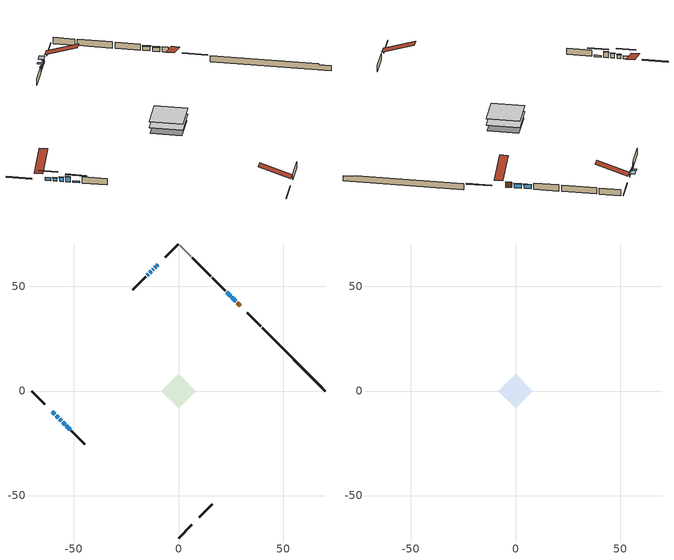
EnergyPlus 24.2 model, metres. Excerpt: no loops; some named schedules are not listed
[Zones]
conditioned space
 floor adiabatic (AdiabaticFloorConstruction): -8.35,0 0,8.35 8.35,0 0,-8.35 z0.35
 floor foundation (Slab1 construction): -7.91,0 0,7.91 7.91,0 0,-7.91 z-2.04
 wall outside (RimJoist1 construction): 0,-70.32 6.43,-63.89 / -70.32,0 -63.89,-6.43 / 0,70.32 -6.43,63.89 / 39.42,30.89 33,37.32 z0.35:0.65
 wall outside (AdiabaticWallConstruction 1): 29.54,40.78 28.02,42.3 z0.35:2.38
 wall outside (AdiabaticWallConstruction): -9.88,60.44 -10.32,60 / -12.08,58.24 -12.44,57.88 z0.35:1.32; -10.97,59.35 -11.42,58.9 / -56.89,-13.43 -55.99,-14.32 / 27.36,42.96 25.56,44.76 / 24.91,45.41 23.11,47.21 / -14.5,55.82 -14.95,55.37 z0.35:1.98; -60.44,-9.88 -59.1,-11.21 / -58.45,-11.87 -57.55,-12.77 z0.35:1.57; -55.34,-14.98 -54.26,-16.06 z0.35:2.38; -53.6,-16.71 -51.88,-18.44 z0.35:0.96; -13.09,57.23 -13.85,56.47 z0.35:1.37
 wall outside (Wall1 construction): 9.88,-60.43 16.16,-54.15 / -51.22,-19.1 -44.94,-25.38 / -15.61,54.71 -21.89,48.43 / 22.45,47.87 16.17,54.15 z0.35:2.79
 wall foundation (FoundationWall1 construction): 40.08,30.24,-2.04 40.08,30.24,0.35 67.29,3.02,0.35 67.29,3.02,0 70.32,0,0 70.32,0,-2.04
 wall othersidecoefficients (Wall2 construction): 15.51,54.8 6.69,63.63 z0.35:2.79
 wall adiabatic (Wall3 construction): 6.03,64.29 0.66,69.66 z0.35:2.79
 window (WindowConstruction 9): -9.88,60.43 -10.31,60 z0.35:1.32
 window (WindowConstruction 4): -10.97,59.35 -11.42,58.9 z0.35:1.97
 window (WindowConstruction 5): -60.43,-9.88 -59.1,-11.21 z0.35:1.57
 window (WindowConstruction 6): -58.45,-11.87 -57.55,-12.77 z0.35:1.57
 window (WindowConstruction 7): -56.89,-13.43 -56,-14.32 z0.35:1.97
 window (WindowConstruction 8): -55.34,-14.98 -54.26,-16.06 z0.35:2.38
 window (WindowConstruction 11): -53.6,-16.71 -51.88,-18.44 z0.35:0.96
 window (WindowConstruction 10): -12.08,58.24 -12.43,57.88 z0.35:1.32
 window (WindowConstruction): 27.36,42.96 25.56,44.76 z0.35:1.97
 window (WindowConstruction 1): 24.9,45.41 23.11,47.21 z0.35:1.97
 window (WindowConstruction 2): -13.09,57.23 -13.85,56.47 z0.35:1.36
 window (WindowConstruction 3): -14.5,55.82 -14.95,55.37 z0.35:1.97
 door (Door): 29.54,40.78 28.02,42.3 z0.35:2.38
 ceiling adiabatic (AdiabaticFloorConstruction): 0,-8.35 8.35,0 0,8.35 -8.35,0 z0.35
attic - vented
 floor to conditioned space (Floor1 construction Reversed): -8.35,0 0,8.35 8.35,0 0,-8.35 z2.79
 roof outside (Roof1 construction): 9.23,-61.09,2.79 1.09,-52.95,6.62 -1.06,-55.1,6.62 7.08,-63.24,2.79; -61.09,-9.23,2.79 -52.95,-1.09,6.62 -55.1,1.06,6.62 -63.24,-7.08,2.79; -9.23,61.09,2.79 -1.09,52.95,6.62 1.06,55.1,6.62 -7.08,63.24,2.79; 30.2,40.12,2.79 22.06,31.98,6.62 24.2,29.84,6.62 32.34,37.98,2.79
shading: -10.99,59.32 -9.2,61.11 -10.58,62.49 -12.37,60.7 z2.28; -11.52,58.8 -10.87,59.45 -11.2,59.77 -11.84,59.12 z2.11; -57.34,-12.98 -62.2,-8.12 -62.53,-8.44 -57.66,-13.31 z4.07; -57.45,-12.87 -58.55,-11.77 -58.87,-12.1 -57.78,-13.19 z1.71; -55.9,-14.42 -56.99,-13.33 -57.32,-13.65 -56.22,-14.75 z2.11; -54.16,-16.16 -55.44,-14.88 -55.76,-15.21 -54.49,-16.48 z2.52; -50.11,-20.21 -55.37,-14.95 -55.7,-15.27 -50.44,-20.53 z3.46; -12.65,57.67 -11.87,58.45 -13.25,59.83 -14.03,59.05 z1.61; 25.46,44.86 27.46,42.86 27.78,43.19 25.79,45.18 z2.11; 23.01,47.31 25,45.31 25.33,45.64 23.33,47.64 z2.11; -13.95,56.37 -12.99,57.33 -13.32,57.65 -14.27,56.7 z1.51; -15.05,55.27 -14.4,55.91 -14.73,56.24 -15.38,55.59 z2.11
[Building]
Building 1: Terrain=Suburbs
[Site:Location]
Point Petre AUT_ON: Latitude {deg}=43.83; Longitude {deg}=-77.15; Time Zone {hr}=-5; Elevation {m}=79; Keep Site Location Information=Yes
[Site:GroundTemperature:Shallow]
3.7516, 1.80644, 1.65067, 2.57374, 6.27937, 9.96774, 13.1654, 15.191, 15.363, 13.7156, 10.5995, 7.02426
[Site:WaterMainsTemperature]
Calculation Method=Schedule; Temperature Schedule=mains temperature schedule
[Material] Roughness=Rough; Thermal Absorptance=0.9
Name | Thickness {m} | Conductivity {W/m-K} | Density {kg/m3} | Specific Heat {J/kg-K} | Solar Absorptance | Visible Absorptance
asphalt or fiberglass shingles | 0.00635 | 0.162714 | 1121.4 | 1465.45 | 0.4 | 0.4
ceiling loosefill ins | 0.254 | 0.0480833 | 16.02 | 1046.75 | 0.7 | 0.7
ceiling stud and cavity | 0.1397 | 0.0817909 | 65.682 | 1177.47 | 0.7 | 0.7
concrete 4.0 in. | 0.1016 | 1.803125 | 2242.8 | 837.4 | 0.7 | 0.7
concrete 8.0 in. | 0.2032 | 1.803125 | 2242.8 | 837.4 | 0.7 | 0.7
door material | 0.04445 | 0.053851 | 512.64 | 1214.23 | 0.7 | 0.7
exterior vertical ins | 0.0220378 | 0.029427 | 32.04 | 1214.23 | 0.7 | 0.7
floor covering | 0.0127 | 0.0433444 | 54.468 | 1339.84 | 0.6 | 0.6
floor rigid ins; wall rigid ins 2 | 0.512978 | 0.029427 | 32.04 | 1214.23 | 0.7 | 0.7
floor stud and cavity | 0.1397 | 1.75129 | 37.0049 | 1207.88 | 0.7 | 0.7
furniture material conditioned space 1 | 0.1524 | 0.115458 | 640.8 | 1214.23 | 0.6 | 0.6
gypsum board | 0.0127 | 0.160291 | 801 | 837.4 | 0.6 | 0.6
gypsum board 1 | 0.0127 | 0.160291 | 801 | 837.4 | 0.7 | 0.7
osb sheathing 0.5 in. | 0.0127 | 0.115458 | 512.64 | 1214.23 | 0.7 | 0.7
osb sheathing 0.75 in. | 0.01905 | 0.115458 | 512.64 | 1214.23 | 0.7 | 0.7
osb sheathing 2.0 in. | 0.0508 | 0.115458 | 512.64 | 1214.23 | 0.7 | 0.7
rim joist rigid ins; wall rigid ins | 0.051816 | 0.029427 | 32.04 | 1214.23 | 0.7 | 0.7
rim joist stud and cavity | 0.0508 | 0.0347766 | 125.044 | 1163.47 | 0.6 | 0.6
wall rigid ins 1 | 0.051816 | 0.029427 | 32.04 | 1214.23 | 0.4 | 0.4
wall stud and cavity | 0.1397 | 0.16258 | 139.0536 | 1170.24 | 0.7 | 0.7
wall stud and cavity 1 | 0.1397 | 0.257979 | 139.0536 | 1170.24 | 0.7 | 0.7
wall stud and cavity 2 | 0.1397 | 0.136663 | 139.0536 | 1170.24 | 0.7 | 0.7
wall stud and cavity 3 | 0.0889 | 0.380278 | 52.3479 | 1209.89 | 0.7 | 0.7
wall stud and cavity 4 | 0.0889 | 0.391764 | 83.0341 | 1211.67 | 0.7 | 0.7
wood siding | 0.0254 | 0.102417 | 544.68 | 1172.36 | 0.4 | 0.4
wood siding 1; wood siding 2; wood siding 3 | 0.0254 | 0.102417 | 544.68 | 1172.36 | 0.7 | 0.7
[WindowMaterial:SimpleGlazingSystem]
Name | U-Factor {W/m2-K} | Solar Heat Gain Coefficient
WindowMaterial | 3.04852 | 0.68
WindowMaterial 1 | 5.57693 | 0.7
WindowMaterial 10 | 3.11041 | 0.5
WindowMaterial 2 | 3.06839 | 0.58
WindowMaterial 3 | 3.08259 | 0.55
WindowMaterial 4 | 3.083154 | 0.64
WindowMaterial 5 | 3.04681 | 0.68
WindowMaterial 6 | 3.09281 | 0.57
WindowMaterial 7 | 3.10416 | 0.58
WindowMaterial 8 | 2.97584 | 0.61
WindowMaterial 9 | 3.09848 | 0.49
[Construction]
AdiabaticFloorConstruction: floor stud and cavity, floor rigid ins, osb sheathing 0.75 in., floor covering
AdiabaticWallConstruction: wood siding 2, wall rigid ins 2, wall stud and cavity 3, gypsum board
AdiabaticWallConstruction 1: wood siding 3, wall rigid ins 2, wall stud and cavity 3, gypsum board
Door: door material
Floor1 construction Reversed: gypsum board, ceiling stud and cavity, ceiling loosefill ins
FoundationWall1 construction: concrete 8.0 in., gypsum board 1
furniture construction conditioned space 1: furniture material conditioned space 1
PartitionWallConstruction: gypsum board, wall stud and cavity 4, gypsum board
RimJoist1 construction: wood siding 1, rim joist rigid ins, osb sheathing 2.0 in., rim joist stud and cavity
Roof1 construction: asphalt or fiberglass shingles
Slab1 construction: concrete 4.0 in.
Wall1 construction: wood siding, wall rigid ins, osb sheathing 0.5 in., wall stud and cavity, gypsum board
Wall2 construction: wall rigid ins 1, osb sheathing 0.5 in., wall stud and cavity 1, gypsum board
Wall3 construction: wall rigid ins 1, osb sheathing 0.5 in., wall stud and cavity 2, gypsum board
WindowConstruction: WindowMaterial
WindowConstruction 1: WindowMaterial 1
WindowConstruction 10: WindowMaterial 9
WindowConstruction 11: WindowMaterial 10
WindowConstruction 2: WindowMaterial 2
WindowConstruction 3: WindowMaterial 3
WindowConstruction 4; WindowConstruction 7: WindowMaterial 4
WindowConstruction 5: WindowMaterial 5
WindowConstruction 6: WindowMaterial 6
WindowConstruction 8: WindowMaterial 7
WindowConstruction 9: WindowMaterial 8
[Zone] Multiplier=1; Part of Total Floor Area=Yes
Name | Volume {m3}
attic - vented | 86.9314
conditioned space | 673.8
[Space]
Name | Zone | Volume {m3}
attic - vented 1 | attic - vented | 86.9314
conditioned space 1 | conditioned space | 673.8
[ZoneInfiltration:EffectiveLeakageArea]
infil attic - vented 1: Zone or Space=attic - vented 1; Schedule=Always On Discrete; Effective Air Leakage Area {cm2}=5076.36; Stack Coefficient=0.000266751; Wind Coefficient=1.1035e-05
[ZoneMixing]
whole house fan mix: Zone or Space=attic - vented; Schedule=Always On Continuous; Design Flow Rate Calculation Method=Flow/Zone; Design Flow Rate {m3/s}=0; Source Zone or Space=conditioned space
[SurfaceProperty:ExposedFoundationPerimeter]
Slab1: Exposed Perimeter Calculation Method=TotalExposedPerimeter; Total Exposed Perimeter {m}=42.763
[SurfaceProperty:OtherSideCoefficients]
other non-freezing space: Combined Convective/Radiative Film Coefficient {W/m2-K}=8.35; Constant Temperature Coefficient=1; External Dry-Bulb Temperature Coefficient=0; Ground Temperature Coefficient=0; Wind Speed Coefficient=0; Zone Air Temperature Coefficient=0; Constant Temperature Schedule=other non-freezing space; Previous Other Side Temperature Coefficient=0
[InternalMass] Zone or ZoneList=conditioned space; Space or SpaceList=conditioned space 1
Name | Construction | Surface Area {m2}
furniture mass conditioned space 1 | furniture construction conditioned space 1 | 105.856
partition wall mass | PartitionWallConstruction | 264.64
[Lights]
interior lighting: Zone or ZoneList or Space or SpaceList=conditioned space 1; Schedule=interior lighting schedule; Design Level Calculation Method=LightingLevel; Lighting Level {W}=343.2; Return Air Fraction=0; Fraction Radiant=0.6; Fraction Visible=0.2; Fraction Replaceable=1
[People]
occupants: Zone or ZoneList or Space or SpaceList=conditioned space 1; Number of People Schedule=occupants schedule; Number of People Calculation Method=People; Number of People=3; Fraction Radiant=0.314171; Sensible Heat Fraction=0.56303; Activity Level Schedule=occupants activity schedule; Carbon Dioxide Generation Rate {m3/s-W}=0; Enable ASHRAE 55 Comfort Warnings=No; Mean Radiant Temperature Calculation Type=EnclosureAveraged
[ElectricEquipment] Zone or ZoneList or Space or SpaceList=conditioned space 1; Design Level Calculation Method=EquipmentLevel
Name | Schedule | Design Level {W} | Fraction Latent | Fraction Radiant | Fraction Lost
clothes dryer | clothes dryer schedule | 140.772 | 0.015 | 0.081 | 0.85
clothes washer | clothes washer schedule | 32.1985 | 0.03 | 0.162 | 0.7
cooking range | cooking range schedule | 208.969 | 0.08 | 0.432 | 0.2
dishwasher | dishwasher schedule | 66.8632 | 0.3 | 0.18 | 0.4
fridge | fridge schedule | 72.9452 | 0 | 0.6 | 0
mech vent house fan | mech vent house fan schedule | 21.57 | 0 | 0 | 0.5
mech vent house fan cfis | mech vent house fan cfis schedule | 0 | 0 | 0 | 0
misc plug loads | misc plug loads schedule | 494.7 | 0.045 | 0.513 | 0.1
whole house fan | Always On Discrete | 0 | 0 | 0 | 1
[OtherEquipment] Zone or ZoneList or Space or SpaceList=conditioned space 1; Design Level Calculation Method=EquipmentLevel
Name | Fuel Type | Schedule | Design Level {W} | Fraction Latent | Fraction Radiant | Fraction Lost
clothes dryer 1 | Electricity | clothes dryer schedule | 0 | 0.015 | 0.081 | 0.85
cooking range 1 | Electricity | cooking range schedule | 0 | 0.08 | 0.432 | 0.2
general water use latent | None | general water use schedule | 59.3978 | 1 | 0 | 0
general water use sensible | None | general water use schedule | -58.539 | 0 | 0.6 | 0
mech vent house fan latent load | None | Always On Discrete | 0 | 1 | 0 | 0
mech vent house fan sensible load | None | Always On Discrete | 0 | 0 | 0 | 0
water heater energy adjustment1 | NaturalGas | Always On Discrete | 0.01 | 0 | 0 | 1
[ZoneInfiltration:DesignFlowRate] Zone or ZoneList or Space or SpaceList=conditioned space 1; Schedule=Always On Discrete; Design Flow Rate Calculation Method=Flow/Zone; Design Flow Rate {m3/s}=0
infil flow; natural vent flow; whole house fan flow
[Foundation:Kiva]
Foundation Kiva 1: Initial Indoor Air Temperature {C}=18; Wall Height Above Grade {m}=0.350002; Wall Depth Below Slab {m}=0.2032; Custom Block Material Name 1=exterior vertical ins; Custom Block Depth 1 {m}=2.39; Custom Block X Position 1 {m}=0.2159; Custom Block Z Position 1 {m}=0
[Foundation:Kiva:Settings]
Soil Conductivity {W/m-K}=0.849921; Soil Density {kg/m3}=1842.3; Soil Specific Heat {J/kg-K}=418.7; Ground Solar Absorptivity=0.9; Ground Thermal Absorptivity=0.9; Ground Surface Roughness {m}=0.03; Far-Field Width {m}=40; Deep-Ground Boundary Condition=ZeroFlux; Deep-Ground Depth {m}=40; Minimum Cell Dimension {m}=0.2; Maximum Cell Growth Coefficient=3; Simulation Timestep=Timestep
[Exterior:Lights]
exterior lighting: Schedule=exterior lighting schedule; Design Level {W}=75.6
[Schedule:Constant]
Name | Hourly Value
Always On Continuous; mech vent house fan schedule; mech vent house fan cfis schedule; Always On Discrete | 1
other non-freezing space; fridge schedule | 0
occupants activity schedule | 117.228
[Schedule:Week:Daily]
interior lighting schedule Week Rule - Jan1-Jan27: interior lighting schedule day, interior lighting schedule day, interior lighting schedule day, interior lighting schedule day, interior lighting schedule day, interior lighting schedule day, interior lighting schedule day, interior lighting schedule default day, interior lighting schedule default day, interior lighting schedule default day, interior lighting schedule default day, interior lighting schedule default day
interior lighting schedule Week Rule - Jan28-Feb3: interior lighting schedule day, interior lighting schedule day, interior lighting schedule day, interior lighting schedule day, interior lighting schedule day 1, interior lighting schedule day 1, interior lighting schedule day 1, interior lighting schedule default day, interior lighting schedule default day, interior lighting schedule default day, interior lighting schedule default day, interior lighting schedule default day
interior lighting schedule Week Rule - Feb4-Feb24: interior lighting schedule day 1, interior lighting schedule day 1, interior lighting schedule day 1, interior lighting schedule day 1, interior lighting schedule day 1, interior lighting schedule day 1, interior lighting schedule day 1, interior lighting schedule default day, interior lighting schedule default day, interior lighting schedule default day, interior lighting schedule default day, interior lighting schedule default day
interior lighting schedule Week Rule - Feb25-Mar3: interior lighting schedule day 1, interior lighting schedule day 1, interior lighting schedule day 1, interior lighting schedule day 1, interior lighting schedule day 2, interior lighting schedule day 2, interior lighting schedule day 2, interior lighting schedule default day, interior lighting schedule default day, interior lighting schedule default day, interior lighting schedule default day, interior lighting schedule default day
interior lighting schedule Week Rule - Mar4-Mar31: interior lighting schedule day 2, interior lighting schedule day 2, interior lighting schedule day 2, interior lighting schedule day 2, interior lighting schedule day 2, interior lighting schedule day 2, interior lighting schedule day 2, interior lighting schedule default day, interior lighting schedule default day, interior lighting schedule default day, interior lighting schedule default day, interior lighting schedule default day
interior lighting schedule Week Rule - Apr1-Apr28: interior lighting schedule day 3, interior lighting schedule day 3, interior lighting schedule day 3, interior lighting schedule day 3, interior lighting schedule day 3, interior lighting schedule day 3, interior lighting schedule day 3, interior lighting schedule default day, interior lighting schedule default day, interior lighting schedule default day, interior lighting schedule default day, interior lighting schedule default day
interior lighting schedule Week Rule - Apr29-May5: interior lighting schedule day 3, interior lighting schedule day 3, interior lighting schedule day 4, interior lighting schedule day 4, interior lighting schedule day 4, interior lighting schedule day 4, interior lighting schedule day 4, interior lighting schedule default day, interior lighting schedule default day, interior lighting schedule default day, interior lighting schedule default day, interior lighting schedule default day
interior lighting schedule Week Rule - May6-May26: interior lighting schedule day 4, interior lighting schedule day 4, interior lighting schedule day 4, interior lighting schedule day 4, interior lighting schedule day 4, interior lighting schedule day 4, interior lighting schedule day 4, interior lighting schedule default day, interior lighting schedule default day, interior lighting schedule default day, interior lighting schedule default day, interior lighting schedule default day
interior lighting schedule Week Rule - May27-Jun2: interior lighting schedule day 4, interior lighting schedule day 4, interior lighting schedule day 4, interior lighting schedule day 4, interior lighting schedule day 4, interior lighting schedule day 5, interior lighting schedule day 5, interior lighting schedule default day, interior lighting schedule default day, interior lighting schedule default day, interior lighting schedule default day, interior lighting schedule default day
interior lighting schedule Week Rule - Jun3-Jun30: interior lighting schedule day 5, interior lighting schedule day 5, interior lighting schedule day 5, interior lighting schedule day 5, interior lighting schedule day 5, interior lighting schedule day 5, interior lighting schedule day 5, interior lighting schedule default day, interior lighting schedule default day, interior lighting schedule default day, interior lighting schedule default day, interior lighting schedule default day
interior lighting schedule Week Rule - Jul1-Jul28: interior lighting schedule day 6, interior lighting schedule day 6, interior lighting schedule day 6, interior lighting schedule day 6, interior lighting schedule day 6, interior lighting schedule day 6, interior lighting schedule day 6, interior lighting schedule default day, interior lighting schedule default day, interior lighting schedule default day, interior lighting schedule default day, interior lighting schedule default day
interior lighting schedule Week Rule - Jul29-Aug4: interior lighting schedule day 6, interior lighting schedule day 6, interior lighting schedule day 6, interior lighting schedule day 7, interior lighting schedule day 7, interior lighting schedule day 7, interior lighting schedule day 7, interior lighting schedule default day, interior lighting schedule default day, interior lighting schedule default day, interior lighting schedule default day, interior lighting schedule default day
interior lighting schedule Week Rule - Aug5-Aug25: interior lighting schedule day 7, interior lighting schedule day 7, interior lighting schedule day 7, interior lighting schedule day 7, interior lighting schedule day 7, interior lighting schedule day 7, interior lighting schedule day 7, interior lighting schedule default day, interior lighting schedule default day, interior lighting schedule default day, interior lighting schedule default day, interior lighting schedule default day
interior lighting schedule Week Rule - Aug26-Sep1: interior lighting schedule day 7, interior lighting schedule day 7, interior lighting schedule day 7, interior lighting schedule day 7, interior lighting schedule day 7, interior lighting schedule day 7, interior lighting schedule day 8, interior lighting schedule default day, interior lighting schedule default day, interior lighting schedule default day, interior lighting schedule default day, interior lighting schedule default day
interior lighting schedule Week Rule - Sep2-Sep29: interior lighting schedule day 8, interior lighting schedule day 8, interior lighting schedule day 8, interior lighting schedule day 8, interior lighting schedule day 8, interior lighting schedule day 8, interior lighting schedule day 8, interior lighting schedule default day, interior lighting schedule default day, interior lighting schedule default day, interior lighting schedule default day, interior lighting schedule default day
interior lighting schedule Week Rule - Sep30-Oct6: interior lighting schedule day 8, interior lighting schedule day 9, interior lighting schedule day 9, interior lighting schedule day 9, interior lighting schedule day 9, interior lighting schedule day 9, interior lighting schedule day 9, interior lighting schedule default day, interior lighting schedule default day, interior lighting schedule default day, interior lighting schedule default day, interior lighting schedule default day
interior lighting schedule Week Rule - Oct7-Oct27: interior lighting schedule day 9, interior lighting schedule day 9, interior lighting schedule day 9, interior lighting schedule day 9, interior lighting schedule day 9, interior lighting schedule day 9, interior lighting schedule day 9, interior lighting schedule default day, interior lighting schedule default day, interior lighting schedule default day, interior lighting schedule default day, interior lighting schedule default day
interior lighting schedule Week Rule - Oct28-Nov3: interior lighting schedule day 9, interior lighting schedule day 9, interior lighting schedule day 9, interior lighting schedule day 9, interior lighting schedule day 10, interior lighting schedule day 10, interior lighting schedule day 10, interior lighting schedule default day, interior lighting schedule default day, interior lighting schedule default day, interior lighting schedule default day, interior lighting schedule default day
interior lighting schedule Week Rule - Nov4-Nov24: interior lighting schedule day 10, interior lighting schedule day 10, interior lighting schedule day 10, interior lighting schedule day 10, interior lighting schedule day 10, interior lighting schedule day 10, interior lighting schedule day 10, interior lighting schedule default day, interior lighting schedule default day, interior lighting schedule default day, interior lighting schedule default day, interior lighting schedule default day
interior lighting schedule Week Rule - Nov25-Dec1: interior lighting schedule day 10, interior lighting schedule day 10, interior lighting schedule day 10, interior lighting schedule day 10, interior lighting schedule day 10, interior lighting schedule day 10, interior lighting schedule day 11, interior lighting schedule default day, interior lighting schedule default day, interior lighting schedule default day, interior lighting schedule default day, interior lighting schedule default day
interior lighting schedule Week Rule - Dec2-Dec31: interior lighting schedule day 11, interior lighting schedule day 11, interior lighting schedule day 11, interior lighting schedule day 11, interior lighting schedule day 11, interior lighting schedule day 11, interior lighting schedule day 11, interior lighting schedule default day, interior lighting schedule default day, interior lighting schedule default day, interior lighting schedule default day, interior lighting schedule default day
occupants schedule Week Rule - Jan1-Dec31: occupants schedule day, occupants schedule day, occupants schedule day, occupants schedule day, occupants schedule day, occupants schedule day, occupants schedule day, occupants schedule default day, occupants schedule default day, occupants schedule default day, occupants schedule default day, occupants schedule default day
clothes dryer schedule Week Rule - Jan1-Dec31: clothes dryer schedule day, clothes dryer schedule day, clothes dryer schedule day, clothes dryer schedule day, clothes dryer schedule day, clothes dryer schedule day, clothes dryer schedule day, clothes dryer schedule default day, clothes dryer schedule default day, clothes dryer schedule default day, clothes dryer schedule default day, clothes dryer schedule default day
clothes washer schedule Week Rule - Jan1-Dec31: clothes washer schedule day, clothes washer schedule day, clothes washer schedule day, clothes washer schedule day, clothes washer schedule day, clothes washer schedule day, clothes washer schedule day, clothes washer schedule default day, clothes washer schedule default day, clothes washer schedule default day, clothes washer schedule default day, clothes washer schedule default day
cooking range schedule Week Rule - Jan1-Dec31: cooking range schedule day, cooking range schedule day, cooking range schedule day, cooking range schedule day, cooking range schedule day, cooking range schedule day, cooking range schedule day, cooking range schedule default day, cooking range schedule default day, cooking range schedule default day, cooking range schedule default day, cooking range schedule default day
dishwasher schedule Week Rule - Jan1-Dec31: dishwasher schedule day, dishwasher schedule day, dishwasher schedule day, dishwasher schedule day, dishwasher schedule day, dishwasher schedule day, dishwasher schedule day, dishwasher schedule default day, dishwasher schedule default day, dishwasher schedule default day, dishwasher schedule default day, dishwasher schedule default day
misc plug loads schedule Week Rule - Jan1-Dec31: misc plug loads schedule day, misc plug loads schedule day, misc plug loads schedule day, misc plug loads schedule day, misc plug loads schedule day, misc plug loads schedule day, misc plug loads schedule day, misc plug loads schedule default day, misc plug loads schedule default day, misc plug loads schedule default day, misc plug loads schedule default day, misc plug loads schedule default day
general water use schedule Week Rule - Jan1-Dec31: general water use schedule day, general water use schedule day, general water use schedule day, general water use schedule day, general water use schedule day, general water use schedule day, general water use schedule day, general water use schedule default day, general water use schedule default day, general water use schedule default day, general water use schedule default day, general water use schedule default day
exterior lighting schedule Week Rule - Jan1-Jan27: exterior lighting schedule day, exterior lighting schedule day, exterior lighting schedule day, exterior lighting schedule day, exterior lighting schedule day, exterior lighting schedule day, exterior lighting schedule day, exterior lighting schedule default day, exterior lighting schedule default day, exterior lighting schedule default day, exterior lighting schedule default day, exterior lighting schedule default day
exterior lighting schedule Week Rule - Jan28-Feb3: exterior lighting schedule day, exterior lighting schedule day, exterior lighting schedule day, exterior lighting schedule day, exterior lighting schedule day 1, exterior lighting schedule day 1, exterior lighting schedule day 1, exterior lighting schedule default day, exterior lighting schedule default day, exterior lighting schedule default day, exterior lighting schedule default day, exterior lighting schedule default day
exterior lighting schedule Week Rule - Feb4-Feb24: exterior lighting schedule day 1, exterior lighting schedule day 1, exterior lighting schedule day 1, exterior lighting schedule day 1, exterior lighting schedule day 1, exterior lighting schedule day 1, exterior lighting schedule day 1, exterior lighting schedule default day, exterior lighting schedule default day, exterior lighting schedule default day, exterior lighting schedule default day, exterior lighting schedule default day
exterior lighting schedule Week Rule - Feb25-Mar3: exterior lighting schedule day 1, exterior lighting schedule day 1, exterior lighting schedule day 1, exterior lighting schedule day 1, exterior lighting schedule day 2, exterior lighting schedule day 2, exterior lighting schedule day 2, exterior lighting schedule default day, exterior lighting schedule default day, exterior lighting schedule default day, exterior lighting schedule default day, exterior lighting schedule default day
exterior lighting schedule Week Rule - Mar4-Mar31: exterior lighting schedule day 2, exterior lighting schedule day 2, exterior lighting schedule day 2, exterior lighting schedule day 2, exterior lighting schedule day 2, exterior lighting schedule day 2, exterior lighting schedule day 2, exterior lighting schedule default day, exterior lighting schedule default day, exterior lighting schedule default day, exterior lighting schedule default day, exterior lighting schedule default day
exterior lighting schedule Week Rule - Apr1-Apr28: exterior lighting schedule day 3, exterior lighting schedule day 3, exterior lighting schedule day 3, exterior lighting schedule day 3, exterior lighting schedule day 3, exterior lighting schedule day 3, exterior lighting schedule day 3, exterior lighting schedule default day, exterior lighting schedule default day, exterior lighting schedule default day, exterior lighting schedule default day, exterior lighting schedule default day
exterior lighting schedule Week Rule - Apr29-May5: exterior lighting schedule day 3, exterior lighting schedule day 3, exterior lighting schedule day 4, exterior lighting schedule day 4, exterior lighting schedule day 4, exterior lighting schedule day 4, exterior lighting schedule day 4, exterior lighting schedule default day, exterior lighting schedule default day, exterior lighting schedule default day, exterior lighting schedule default day, exterior lighting schedule default day
exterior lighting schedule Week Rule - May6-May26: exterior lighting schedule day 4, exterior lighting schedule day 4, exterior lighting schedule day 4, exterior lighting schedule day 4, exterior lighting schedule day 4, exterior lighting schedule day 4, exterior lighting schedule day 4, exterior lighting schedule default day, exterior lighting schedule default day, exterior lighting schedule default day, exterior lighting schedule default day, exterior lighting schedule default day
exterior lighting schedule Week Rule - May27-Jun2: exterior lighting schedule day 4, exterior lighting schedule day 4, exterior lighting schedule day 4, exterior lighting schedule day 4, exterior lighting schedule day 4, exterior lighting schedule day 5, exterior lighting schedule day 5, exterior lighting schedule default day, exterior lighting schedule default day, exterior lighting schedule default day, exterior lighting schedule default day, exterior lighting schedule default day
exterior lighting schedule Week Rule - Jun3-Jun30: exterior lighting schedule day 5, exterior lighting schedule day 5, exterior lighting schedule day 5, exterior lighting schedule day 5, exterior lighting schedule day 5, exterior lighting schedule day 5, exterior lighting schedule day 5, exterior lighting schedule default day, exterior lighting schedule default day, exterior lighting schedule default day, exterior lighting schedule default day, exterior lighting schedule default day
exterior lighting schedule Week Rule - Jul1-Jul28: exterior lighting schedule day 6, exterior lighting schedule day 6, exterior lighting schedule day 6, exterior lighting schedule day 6, exterior lighting schedule day 6, exterior lighting schedule day 6, exterior lighting schedule day 6, exterior lighting schedule default day, exterior lighting schedule default day, exterior lighting schedule default day, exterior lighting schedule default day, exterior lighting schedule default day
exterior lighting schedule Week Rule - Jul29-Aug4: exterior lighting schedule day 6, exterior lighting schedule day 6, exterior lighting schedule day 6, exterior lighting schedule day 7, exterior lighting schedule day 7, exterior lighting schedule day 7, exterior lighting schedule day 7, exterior lighting schedule default day, exterior lighting schedule default day, exterior lighting schedule default day, exterior lighting schedule default day, exterior lighting schedule default day
exterior lighting schedule Week Rule - Aug5-Aug25: exterior lighting schedule day 7, exterior lighting schedule day 7, exterior lighting schedule day 7, exterior lighting schedule day 7, exterior lighting schedule day 7, exterior lighting schedule day 7, exterior lighting schedule day 7, exterior lighting schedule default day, exterior lighting schedule default day, exterior lighting schedule default day, exterior lighting schedule default day, exterior lighting schedule default day
exterior lighting schedule Week Rule - Aug26-Sep1: exterior lighting schedule day 7, exterior lighting schedule day 7, exterior lighting schedule day 7, exterior lighting schedule day 7, exterior lighting schedule day 7, exterior lighting schedule day 7, exterior lighting schedule day 8, exterior lighting schedule default day, exterior lighting schedule default day, exterior lighting schedule default day, exterior lighting schedule default day, exterior lighting schedule default day
exterior lighting schedule Week Rule - Sep2-Sep29: exterior lighting schedule day 8, exterior lighting schedule day 8, exterior lighting schedule day 8, exterior lighting schedule day 8, exterior lighting schedule day 8, exterior lighting schedule day 8, exterior lighting schedule day 8, exterior lighting schedule default day, exterior lighting schedule default day, exterior lighting schedule default day, exterior lighting schedule default day, exterior lighting schedule default day
exterior lighting schedule Week Rule - Sep30-Oct6: exterior lighting schedule day 8, exterior lighting schedule day 9, exterior lighting schedule day 9, exterior lighting schedule day 9, exterior lighting schedule day 9, exterior lighting schedule day 9, exterior lighting schedule day 9, exterior lighting schedule default day, exterior lighting schedule default day, exterior lighting schedule default day, exterior lighting schedule default day, exterior lighting schedule default day
exterior lighting schedule Week Rule - Oct7-Oct27: exterior lighting schedule day 9, exterior lighting schedule day 9, exterior lighting schedule day 9, exterior lighting schedule day 9, exterior lighting schedule day 9, exterior lighting schedule day 9, exterior lighting schedule day 9, exterior lighting schedule default day, exterior lighting schedule default day, exterior lighting schedule default day, exterior lighting schedule default day, exterior lighting schedule default day
exterior lighting schedule Week Rule - Oct28-Nov3: exterior lighting schedule day 9, exterior lighting schedule day 9, exterior lighting schedule day 9, exterior lighting schedule day 9, exterior lighting schedule day 10, exterior lighting schedule day 10, exterior lighting schedule day 10, exterior lighting schedule default day, exterior lighting schedule default day, exterior lighting schedule default day, exterior lighting schedule default day, exterior lighting schedule default day
exterior lighting schedule Week Rule - Nov4-Nov24: exterior lighting schedule day 10, exterior lighting schedule day 10, exterior lighting schedule day 10, exterior lighting schedule day 10, exterior lighting schedule day 10, exterior lighting schedule day 10, exterior lighting schedule day 10, exterior lighting schedule default day, exterior lighting schedule default day, exterior lighting schedule default day, exterior lighting schedule default day, exterior lighting schedule default day
exterior lighting schedule Week Rule - Nov25-Dec1: exterior lighting schedule day 10, exterior lighting schedule day 10, exterior lighting schedule day 10, exterior lighting schedule day 10, exterior lighting schedule day 10, exterior lighting schedule day 10, exterior lighting schedule day 11, exterior lighting schedule default day, exterior lighting schedule default day, exterior lighting schedule default day, exterior lighting schedule default day, exterior lighting schedule default day
exterior lighting schedule Week Rule - Dec2-Dec31: exterior lighting schedule day 11, exterior lighting schedule day 11, exterior lighting schedule day 11, exterior lighting schedule day 11, exterior lighting schedule day 11, exterior lighting schedule day 11, exterior lighting schedule day 11, exterior lighting schedule default day, exterior lighting schedule default day, exterior lighting schedule default day, exterior lighting schedule default day, exterior lighting schedule default day
[Schedule:Year]
interior lighting schedule: interior lighting schedule Week Rule - Jan1-Jan27, 1, 1, 1, 27, interior lighting schedule Week Rule - Jan28-Feb3, 1, 28, 2, 3, interior lighting schedule Week Rule - Feb4-Feb24, 2, 4, 2, 24, interior lighting schedule Week Rule - Feb25-Mar3, 2, 25, 3, 3, interior lighting schedule Week Rule - Mar4-Mar31, 3, 4, 3, 31, interior lighting schedule Week Rule - Apr1-Apr28, 4, 1, 4, 28, interior lighting schedule Week Rule - Apr29-May5, 4, 29, 5, 5, interior lighting schedule Week Rule - May6-May26, 5, 6, 5, 26, interior lighting schedule Week Rule - May27-Jun2, 5, 27, 6, 2, interior lighting schedule Week Rule - Jun3-Jun30, 6, 3, 6, 30, interior lighting schedule Week Rule - Jul1-Jul28, 7, 1, 7, 28, interior lighting schedule Week Rule - Jul29-Aug4, 7, 29, 8, 4, interior lighting schedule Week Rule - Aug5-Aug25, 8, 5, 8, 25, interior lighting schedule Week Rule - Aug26-Sep1, 8, 26, 9, 1, interior lighting schedule Week Rule - Sep2-Sep29, 9, 2, 9, 29, interior lighting schedule Week Rule - Sep30-Oct6, 9, 30, 10, 6, interior lighting schedule Week Rule - Oct7-Oct27, 10, 7, 10, 27, interior lighting schedule Week Rule - Oct28-Nov3, 10, 28, 11, 3, interior lighting schedule Week Rule - Nov4-Nov24, 11, 4, 11, 24, interior lighting schedule Week Rule - Nov25-Dec1, 11, 25, 12, 1, interior lighting schedule Week Rule - Dec2-Dec31, 12, 2, 12, 31
occupants schedule: occupants schedule Week Rule - Jan1-Dec31, 1, 1, 12, 31
clothes dryer schedule: clothes dryer schedule Week Rule - Jan1-Dec31, 1, 1, 12, 31
clothes washer schedule: clothes washer schedule Week Rule - Jan1-Dec31, 1, 1, 12, 31
cooking range schedule: cooking range schedule Week Rule - Jan1-Dec31, 1, 1, 12, 31
dishwasher schedule: dishwasher schedule Week Rule - Jan1-Dec31, 1, 1, 12, 31
misc plug loads schedule: misc plug loads schedule Week Rule - Jan1-Dec31, 1, 1, 12, 31
general water use schedule: general water use schedule Week Rule - Jan1-Dec31, 1, 1, 12, 31
exterior lighting schedule: exterior lighting schedule Week Rule - Jan1-Jan27, 1, 1, 1, 27, exterior lighting schedule Week Rule - Jan28-Feb3, 1, 28, 2, 3, exterior lighting schedule Week Rule - Feb4-Feb24, 2, 4, 2, 24, exterior lighting schedule Week Rule - Feb25-Mar3, 2, 25, 3, 3, exterior lighting schedule Week Rule - Mar4-Mar31, 3, 4, 3, 31, exterior lighting schedule Week Rule - Apr1-Apr28, 4, 1, 4, 28, exterior lighting schedule Week Rule - Apr29-May5, 4, 29, 5, 5, exterior lighting schedule Week Rule - May6-May26, 5, 6, 5, 26, exterior lighting schedule Week Rule - May27-Jun2, 5, 27, 6, 2, exterior lighting schedule Week Rule - Jun3-Jun30, 6, 3, 6, 30, exterior lighting schedule Week Rule - Jul1-Jul28, 7, 1, 7, 28, exterior lighting schedule Week Rule - Jul29-Aug4, 7, 29, 8, 4, exterior lighting schedule Week Rule - Aug5-Aug25, 8, 5, 8, 25, exterior lighting schedule Week Rule - Aug26-Sep1, 8, 26, 9, 1, exterior lighting schedule Week Rule - Sep2-Sep29, 9, 2, 9, 29, exterior lighting schedule Week Rule - Sep30-Oct6, 9, 30, 10, 6, exterior lighting schedule Week Rule - Oct7-Oct27, 10, 7, 10, 27, exterior lighting schedule Week Rule - Oct28-Nov3, 10, 28, 11, 3, exterior lighting schedule Week Rule - Nov4-Nov24, 11, 4, 11, 24, exterior lighting schedule Week Rule - Nov25-Dec1, 11, 25, 12, 1, exterior lighting schedule Week Rule - Dec2-Dec31, 12, 2, 12, 31
[Schedule:Compact]
mains temperature schedule: Through: 01/01, For: AllDays, Until: 24:00, 7.83056, Through: 01/02, For: AllDays, Until: 24:00, 7.76444, Through: 01/03, For: AllDays, Until: 24:00, 7.69889, Through: 01/04, For: AllDays, Until: 24:00, 7.635, Through: 01/05, For: AllDays, Until: 24:00, 7.57222, Through: 01/06, For: AllDays, Until: 24:00, 7.51056, Through: 01/07, For: AllDays, Until: 24:00, 7.45, Through: 01/08, For: AllDays, Until: 24:00, 7.39111, Through: 01/09, For: AllDays, Until: 24:00, 7.33278, Through: 01/10, For: AllDays, Until: 24:00, 7.27667, Through: 01/11, For: AllDays, Until: 24:00, 7.22111, Through: 01/12, For: AllDays, Until: 24:00, 7.16722, Through: 01/13, For: AllDays, Until: 24:00, 7.11444, Through: 01/14, For: AllDays, Until: 24:00, 7.06333, Through: 01/15, For: AllDays, Until: 24:00, 7.01333, Through: 01/16, For: AllDays, Until: 24:00, 6.965, Through: 01/17, For: AllDays, Until: 24:00, 6.91778, Through: 01/18, For: AllDays, Until: 24:00, 6.87167, Through: 01/19, For: AllDays, Until: 24:00, 6.82778, Through: 01/20, For: AllDays, Until: 24:00, 6.78444, Through: 01/21, For: AllDays, Until: 24:00, 6.74333, Through: 01/22, For: AllDays, Until: 24:00, 6.70333, Through: 01/23, For: AllDays, Until: 24:00, 6.665, Through: 01/24, For: AllDays, Until: 24:00, 6.62778, Through: 01/25, For: AllDays, Until: 24:00, 6.59222, Through: 01/26, For: AllDays, Until: 24:00, 6.55833, Through: 01/27, For: AllDays, Until: 24:00, 6.52556, Through: 01/28, For: AllDays, Until: 24:00, 6.495, Through: 01/29, For: AllDays, Until: 24:00, 6.46556, Through: 01/30, For: AllDays, Until: 24:00, 6.43722, Through: 01/31, For: AllDays, Until: 24:00, 6.41111, Through: 02/01, For: AllDays, Until: 24:00, 6.38611, Through: 02/02, For: AllDays, Until: 24:00, 6.36333, Through: 02/03, For: AllDays, Until: 24:00, 6.34167, Through: 02/04, For: AllDays, Until: 24:00, 6.32111, Through: 02/05, For: AllDays, Until: 24:00, 6.30278, Through: 02/06, For: AllDays, Until: 24:00, 6.28611, Through: 02/07, For: AllDays, Until: 24:00, 6.27056, Through: 02/08, For: AllDays, Until: 24:00, 6.25722, Through: 02/09, For: AllDays, Until: 24:00, 6.245, Through: 02/10, For: AllDays, Until: 24:00, 6.23444, Through: 02/11, For: AllDays, Until: 24:00, 6.22556, Through: 02/12, For: AllDays, Until: 24:00, 6.21833, Through: 02/13, For: AllDays, Until: 24:00, 6.21278, Through: 02/14, For: AllDays, Until: 24:00, 6.20889, Through: 02/15, For: AllDays, Until: 24:00, 6.20611, Through: 02/16, For: AllDays, Until: 24:00, 6.20556, Through: 02/17, For: AllDays, Until: 24:00, 6.20611, Through: 02/18, For: AllDays, Until: 24:00, 6.20889, Through: 02/19, For: AllDays, Until: 24:00, 6.21278, Through: 02/20, For: AllDays, Until: 24:00, 6.21833, Through: 02/21, For: AllDays, Until: 24:00, 6.22556, Through: 02/22, For: AllDays, Until: 24:00, 6.235, Through: 02/23, For: AllDays, Until: 24:00, 6.245, Through: 02/24, For: AllDays, Until: 24:00, 6.25722, Through: 02/25, For: AllDays, Until: 24:00, 6.27111, Through: 02/26, For: AllDays, Until: 24:00, 6.28667, Through: 02/27, For: AllDays, Until: 24:00, 6.30333, Through: 02/28, For: AllDays, Until: 24:00, 6.32222, Through: 03/01, For: AllDays, Until: 24:00, 6.34222, Through: 03/02, For: AllDays, Until: 24:00, 6.36389, Through: 03/03, For: AllDays, Until: 24:00, 6.38722, Through: 03/04, For: AllDays, Until: 24:00, 6.41167, Through: 03/05, For: AllDays, Until: 24:00, 6.43833, Through: 03/06, For: AllDays, Until: 24:00, 6.46611, Through: 03/07, For: AllDays, Until: 24:00, 6.49556, Through: 03/08, For: AllDays, Until: 24:00, 6.52667, Through: 03/09, For: AllDays, Until: 24:00, 6.55944, Through: 03/10, For: AllDays, Until: 24:00, 6.59333, Through: 03/11, For: AllDays, Until: 24:00, 6.62889, Through: 03/12, For: AllDays, Until: 24:00, 6.66611, Through: 03/13, For: AllDays, Until: 24:00, 6.70444, Through: 03/14, For: AllDays, Until: 24:00, 6.74444, Through: 03/15, For: AllDays, Until: 24:00, 6.78611, Through: 03/16, For: AllDays, Until: 24:00, 6.82889, Through: 03/17, For: AllDays, Until: 24:00, 6.87333, Through: 03/18, For: AllDays, Until: 24:00, 6.91889, Through: 03/19, For: AllDays, Until: 24:00, 6.96611, Through: 03/20, For: AllDays, Until: 24:00, 7.015, Through: 03/21, For: AllDays, Until: 24:00, 7.065, Through: 03/22, For: AllDays, Until: 24:00, 7.11611, Through: 03/23, For: AllDays, Until: 24:00, 7.16889, Through: 03/24, For: AllDays, Until: 24:00, 7.22278, Through: 03/25, For: AllDays, Until: 24:00, 7.27833, Through: 03/26, For: AllDays, Until: 24:00, 7.335, Through: 03/27, For: AllDays, Until: 24:00, 7.39278, Through: 03/28, For: AllDays, Until: 24:00, 7.45222, Through: 03/29, For: AllDays, Until: 24:00, 7.51222, Through: 03/30, For: AllDays, Until: 24:00, 7.57389, Through: 03/31, For: AllDays, Until: 24:00, 7.63722, Through: 04/01, For: AllDays, Until: 24:00, 7.70111, Through: 04/02, For: AllDays, Until: 24:00, 7.76611, Through: 04/03, For: AllDays, Until: 24:00, 7.83278, Through: 04/04, For: AllDays, Until: 24:00, 7.90056, Through: 04/05, For: AllDays, Until: 24:00, 7.96889, Through: 04/06, For: AllDays, Until: 24:00, 8.03889, Through: 04/07, For: AllDays, Until: 24:00, 8.10944, Through: 04/08, For: AllDays, Until: 24:00, 8.18167, Through: 04/09, For: AllDays, Until: 24:00, 8.25444, Through: 04/10, For: AllDays, Until: 24:00, 8.32833, Through: 04/11, For: AllDays, Until: 24:00, 8.40333, Through: 04/12, For: AllDays, Until: 24:00, 8.47944, Through: 04/13, For: AllDays, Until: 24:00, 8.55611, Through: 04/14, For: AllDays, Until: 24:00, 8.63389, Through: 04/15, For: AllDays, Until: 24:00, 8.71278, Through: 04/16, For: AllDays, Until: 24:00, 8.79222, Through: 04/17, For: AllDays, Until: 24:00, 8.87278, Through: 04/18, For: AllDays, Until: 24:00, 8.95389, Through: 04/19, For: AllDays, Until: 24:00, 9.03611, Through: 04/20, For: AllDays, Until: 24:00, 9.11889, Through: 04/21, For: AllDays, Until: 24:00, 9.20222, Through: 04/22, For: AllDays, Until: 24:00, 9.28667, Through: 04/23, For: AllDays, Until: 24:00, 9.37167, Through: 04/24, For: AllDays, Until: 24:00, 9.45722, Through: 04/25, For: AllDays, Until: 24:00, 9.54389, Through: 04/26, For: AllDays, Until: 24:00, 9.63056, Through: 04/27, For: AllDays, Until: 24:00, 9.71833, Through: 04/28, For: AllDays, Until: 24:00, 9.80667, Through: 04/29, For: AllDays, Until: 24:00, 9.89556, Through: 04/30, For: AllDays, Until: 24:00, 9.98444, Through: 05/01, For: AllDays, Until: 24:00, 10.0744, Through: 05/02, For: AllDays, Until: 24:00, 10.1644, Through: 05/03, For: AllDays, Until: 24:00, 10.255, Through: 05/04, For: AllDays, Until: 24:00, 10.3461, Through: 05/05, For: AllDays, Until: 24:00, 10.4378, Through: 05/06, For: AllDays, Until: 24:00, 10.53, Through: 05/07, For: AllDays, Until: 24:00, 10.6222, Through: 05/08, For: AllDays, Until: 24:00, 10.7144, Through: 05/09, For: AllDays, Until: 24:00, 10.8072, Through: 05/10, For: AllDays, Until: 24:00, 10.9006, Through: 05/11, For: AllDays, Until: 24:00, 10.9939, Through: 05/12, For: AllDays, Until: 24:00, 11.0872, Through: 05/13, For: AllDays, Until: 24:00, 11.1806, Through: 05/14, For: AllDays, Until: 24:00, 11.2744, Through: 05/15, For: AllDays, Until: 24:00, 11.3683, Through: 05/16, For: AllDays, Until: 24:00, 11.4628, Through: 05/17, For: AllDays, Until: 24:00, 11.5567, Through: 05/18, For: AllDays, Until: 24:00, 11.6506, Through: 05/19, For: AllDays, Until: 24:00, 11.745, Through: 05/20, For: AllDays, Until: 24:00, 11.8389, Through: 05/21, For: AllDays, Until: 24:00, 11.9333, Through: 05/22, For: AllDays, Until: 24:00, 12.0272, Through: 05/23, For: AllDays, Until: 24:00, 12.1211, Through: 05/24, For: AllDays, Until: 24:00, 12.215, Through: 05/25, For: AllDays, Until: 24:00, 12.3083, Through: 05/26, For: AllDays, Until: 24:00, 12.4017, Through: 05/27, For: AllDays, Until: 24:00, 12.495, Through: 05/28, For: AllDays, Until: 24:00, 12.5878, Through: 05/29, For: AllDays, Until: 24:00, 12.6806, Through: 05/30, For: AllDays, Until: 24:00, 12.7728, Through: 05/31, For: AllDays, Until: 24:00, 12.865, Through: 06/01, For: AllDays, Until: 24:00, 12.9567, Through: 06/02, For: AllDays, Until: 24:00, 13.0478, Through: 06/03, For: AllDays, Until: 24:00, 13.1389, Through: 06/04, For: AllDays, Until: 24:00, 13.2294, Through: 06/05, For: AllDays, Until: 24:00, 13.3194, Through: 06/06, For: AllDays, Until: 24:00, 13.4089, Through: 06/07, For: AllDays, Until: 24:00, 13.4978, Through: 06/08, For: AllDays, Until: 24:00, 13.5867, Through: 06/09, For: AllDays, Until: 24:00, 13.6744, Through: 06/10, For: AllDays, Until: 24:00, 13.7617, Through: 06/11, For: AllDays, Until: 24:00, 13.8483, Through: 06/12, For: AllDays, Until: 24:00, 13.9344, Through: 06/13, For: AllDays, Until: 24:00, 14.02, Through: 06/14, For: AllDays, Until: 24:00, 14.1044, Through: 06/15, For: AllDays, Until: 24:00, 14.1883, Through: 06/16, For: AllDays, Until: 24:00, 14.2717, Through: 06/17, For: AllDays, Until: 24:00, 14.3544, Through: 06/18, For: AllDays, Until: 24:00, 14.4361, Through: 06/19, For: AllDays, Until: 24:00, 14.5167, Through: 06/20, For: AllDays, Until: 24:00, 14.5967, Through: 06/21, For: AllDays, Until: 24:00, 14.6761, Through: 06/22, For: AllDays, Until: 24:00, 14.7544, Through: 06/23, For: AllDays, Until: 24:00, 14.8317, Through: 06/24, For: AllDays, Until: 24:00, 14.9078, Through: 06/25, For: AllDays, Until: 24:00, 14.9833, Through: 06/26, For: AllDays, Until: 24:00, 15.0578, Through: 06/27, For: AllDays, Until: 24:00, 15.1311, Through: 06/28, For: AllDays, Until: 24:00, 15.2039, Through: 06/29, For: AllDays, Until: 24:00, 15.275, Through: 06/30, For: AllDays, Until: 24:00, 15.3456, Through: 07/01, For: AllDays, Until: 24:00, 15.415, Through: 07/02, For: AllDays, Until: 24:00, 15.4828, Through: 07/03, For: AllDays, Until: 24:00, 15.55, Through: 07/04, For: AllDays, Until: 24:00, 15.6161, Through: 07/05, For: AllDays, Until: 24:00, 15.6806, Through: 07/06, For: AllDays, Until: 24:00, 15.7439, Through: 07/07, For: AllDays, Until: 24:00, 15.8061, Through: 07/08, For: AllDays, Until: 24:00, 15.8672, Through: 07/09, For: AllDays, Until: 24:00, 15.9272, Through: 07/10, For: AllDays, Until: 24:00, 15.9861, Through: 07/11, For: AllDays, Until: 24:00, 16.0433, Through: 07/12, For: AllDays, Until: 24:00, 16.0994, Through: 07/13, For: AllDays, Until: 24:00, 16.1539, Through: 07/14, For: AllDays, Until: 24:00, 16.2072, Through: 07/15, For: AllDays, Until: 24:00, 16.2594, Through: 07/16, For: AllDays, Until: 24:00, 16.31, Through: 07/17, For: AllDays, Until: 24:00, 16.3594, Through: 07/18, For: AllDays, Until: 24:00, 16.4072, Through: 07/19, For: AllDays, Until: 24:00, 16.4539, Through: 07/20, For: AllDays, Until: 24:00, 16.4989, Through: 07/21, For: AllDays, Until: 24:00, 16.5428, Through: 07/22, For: AllDays, Until: 24:00, 16.585, Through: 07/23, For: AllDays, Until: 24:00, 16.6256, Through: 07/24, For: AllDays, Until: 24:00, 16.665, Through: 07/25, For: AllDays, Until: 24:00, 16.7028, Through: 07/26, For: AllDays, Until: 24:00, 16.7389, Through: 07/27, For: AllDays, Until: 24:00, 16.7739, Through: 07/28, For: AllDays, Until: 24:00, 16.8072, Through: 07/29, For: AllDays, Until: 24:00, 16.8394, Through: 07/30, For: AllDays, Until: 24:00, 16.8694, Through: 07/31, For: AllDays, Until: 24:00, 16.8983, Through: 08/01, For: AllDays, Until: 24:00, 16.9256, Through: 08/02, For: AllDays, Until: 24:00, 16.9511, Through: 08/03, For: AllDays, Until: 24:00, 16.975, Through: 08/04, For: AllDays, Until: 24:00, 16.9978, Through: 08/05, For: AllDays, Until: 24:00, 17.0189, Through: 08/06, For: AllDays, Until: 24:00, 17.0378, Through: 08/07, For: AllDays, Until: 24:00, 17.0556, Through: 08/08, For: AllDays, Until: 24:00, 17.0722, Through: 08/09, For: AllDays, Until: 24:00, 17.0867, Through: 08/10, For: AllDays, Until: 24:00, 17.0994, Through: 08/11, For: AllDays, Until: 24:00, 17.1111, Through: 08/12, For: AllDays, Until: 24:00, 17.1206, Through: 08/13, For: AllDays, Until: 24:00, 17.1289, Through: 08/14, For: AllDays, Until: 24:00, 17.1356, Through: 08/15, For: AllDays, Until: 24:00, 17.1406, Through: 08/16, For: AllDays, Until: 24:00, 17.1433, Through: 08/17, For: AllDays, Until: 24:00, 17.1456, Through: 08/18, For: AllDays, Until: 24:00, 17.1456, Through: 08/19, For: AllDays, Until: 24:00, 17.1439, Through: 08/20, For: AllDays, Until: 24:00, 17.1406, Through: 08/21, For: AllDays, Until: 24:00, 17.1356, Through: 08/22, For: AllDays, Until: 24:00, 17.1294, Through: 08/23, For: AllDays, Until: 24:00, 17.1217, Through: 08/24, For: AllDays, Until: 24:00, 17.1117, Through: 08/25, For: AllDays, Until: 24:00, 17.1006, Through: 08/26, For: AllDays, Until: 24:00, 17.0878, Through: 08/27, For: AllDays, Until: 24:00, 17.0733, Through: 08/28, For: AllDays, Until: 24:00, 17.0572, Through: 08/29, For: AllDays, Until: 24:00, 17.0394, Through: 08/30, For: AllDays, Until: 24:00, 17.02, Through: 08/31, For: AllDays, Until: 24:00, 16.9994, Through: 09/01, For: AllDays, Until: 24:00, 16.9772, Through: 09/02, For: AllDays, Until: 24:00, 16.9533, Through: 09/03, For: AllDays, Until: 24:00, 16.9278, Through: 09/04, For: AllDays, Until: 24:00, 16.9006, Through: 09/05, For: AllDays, Until: 24:00, 16.8717, Through: 09/06, For: AllDays, Until: 24:00, 16.8417, Through: 09/07, For: AllDays, Until: 24:00, 16.81, Through: 09/08, For: AllDays, Until: 24:00, 16.7767, Through: 09/09, For: AllDays, Until: 24:00, 16.7422, Through: 09/10, For: AllDays, Until: 24:00, 16.7056, Through: 09/11, For: AllDays, Until: 24:00, 16.6678, Through: 09/12, For: AllDays, Until: 24:00, 16.6289, Through: 09/13, For: AllDays, Until: 24:00, 16.5883, Through: 09/14, For: AllDays, Until: 24:00, 16.5461, Through: 09/15, For: AllDays, Until: 24:00, 16.5022, Through: 09/16, For: AllDays, Until: 24:00, 16.4572, Through: 09/17, For: AllDays, Until: 24:00, 16.4111, Through: 09/18, For: AllDays, Until: 24:00, 16.3633, Through: 09/19, For: AllDays, Until: 24:00, 16.3139, Through: 09/20, For: AllDays, Until: 24:00, 16.2633, Through: 09/21, For: AllDays, Until: 24:00, 16.2117, Through: 09/22, For: AllDays, Until: 24:00, 16.1583, Through: 09/23, For: AllDays, Until: 24:00, 16.1039, Through: 09/24, For: AllDays, Until: 24:00, 16.0478, Through: 09/25, For: AllDays, Until: 24:00, 15.9906, Through: 09/26, For: AllDays, Until: 24:00, 15.9322, Through: 09/27, For: AllDays, Until: 24:00, 15.8722, Through: 09/28, For: AllDays, Until: 24:00, 15.8111, Through: 09/29, For: AllDays, Until: 24:00, 15.7489, Through: 09/30, For: AllDays, Until: 24:00, 15.6856, Through: 10/01, For: AllDays, Until: 24:00, 15.6211, Through: 10/02, For: AllDays, Until: 24:00, 15.555, Through: 10/03, For: AllDays, Until: 24:00, 15.4883, Through: 10/04, For: AllDays, Until: 24:00, 15.4206, Through: 10/05, For: AllDays, Until: 24:00, 15.3511, Through: 10/06, For: AllDays, Until: 24:00, 15.2811, Through: 10/07, For: AllDays, Until: 24:00, 15.2094, Through: 10/08, For: AllDays, Until: 24:00, 15.1372, Through: 10/09, For: AllDays, Until: 24:00, 15.0639, Through: 10/10, For: AllDays, Until: 24:00, 14.9894, Through: 10/11, For: AllDays, Until: 24:00, 14.9139, Through: 10/12, For: AllDays, Until: 24:00, 14.8378, Through: 10/13, For: AllDays, Until: 24:00, 14.7606, Through: 10/14, For: AllDays, Until: 24:00, 14.6822, Through: 10/15, For: AllDays, Until: 24:00, 14.6033, Through: 10/16, For: AllDays, Until: 24:00, 14.5233, Through: 10/17, For: AllDays, Until: 24:00, 14.4422, Through: 10/18, For: AllDays, Until: 24:00, 14.3606, Through: 10/19, For: AllDays, Until: 24:00, 14.2783, Through: 10/20, For: AllDays, Until: 24:00, 14.195, Through: 10/21, For: AllDays, Until: 24:00, 14.1111, Through: 10/22, For: AllDays, Until: 24:00, 14.0267, Through: 10/23, For: AllDays, Until: 24:00, 13.9411, Through: 10/24, For: AllDays, Until: 24:00, 13.8556, Through: 10/25, For: AllDays, Until: 24:00, 13.7689, Through: 10/26, For: AllDays, Until: 24:00, 13.6811, Through: 10/27, For: AllDays, Until: 24:00, 13.5933, Through: 10/28, For: AllDays, Until: 24:00, 13.505, Through: 10/29, For: AllDays, Until: 24:00, 13.4161, Through: 10/30, For: AllDays, Until: 24:00, 13.3267, Through: 10/31, For: AllDays, Until: 24:00, 13.2367, Through: 11/01, For: AllDays, Until: 24:00, 13.1461, Through: 11/02, For: AllDays, Until: 24:00, 13.055, Through: 11/03, For: AllDays, Until: 24:00, 12.9639, Through: 11/04, For: AllDays, Until: 24:00, 12.8722, Through: 11/05, For: AllDays, Until: 24:00, 12.7806, Through: 11/06, For: AllDays, Until: 24:00, 12.6878, Through: 11/07, For: AllDays, Until: 24:00, 12.595, Through: 11/08, For: AllDays, Until: 24:00, 12.5022, Through: 11/09, For: AllDays, Until: 24:00, 12.4094, Through: 11/10, For: AllDays, Until: 24:00, 12.3156, Through: 11/11, For: AllDays, Until: 24:00, 12.2222, Through: 11/12, For: AllDays, Until: 24:00, 12.1283, Through: 11/13, For: AllDays, Until: 24:00, 12.0344, Through: 11/14, For: AllDays, Until: 24:00, 11.9406, Through: 11/15, For: AllDays, Until: 24:00, 11.8467, Through: 11/16, For: AllDays, Until: 24:00, 11.7522, Through: 11/17, For: AllDays, Until: 24:00, 11.6583, Through: 11/18, For: AllDays, Until: 24:00, 11.5644, Through: 11/19, For: AllDays, Until: 24:00, 11.47, Through: 11/20, For: AllDays, Until: 24:00, 11.3761, Through: 11/21, For: AllDays, Until: 24:00, 11.2822, Through: 11/22, For: AllDays, Until: 24:00, 11.1883, Through: 11/23, For: AllDays, Until: 24:00, 11.0944, Through: 11/24, For: AllDays, Until: 24:00, 11.0011, Through: 11/25, For: AllDays, Until: 24:00, 10.9078, Through: 11/26, For: AllDays, Until: 24:00, 10.8144, Through: 11/27, For: AllDays, Until: 24:00, 10.7217, Through: 11/28, For: AllDays, Until: 24:00, 10.6294, Through: 11/29, For: AllDays, Until: 24:00, 10.5372, Through: 11/30, For: AllDays, Until: 24:00, 10.445, Through: 12/01, For: AllDays, Until: 24:00, 10.3539, Through: 12/02, For: AllDays, Until: 24:00, 10.2628, Through: 12/03, For: AllDays, Until: 24:00, 10.1717, Through: 12/04, For: AllDays, Until: 24:00, 10.0817, Through: 12/05, For: AllDays, Until: 24:00, 9.99167, Through: 12/06, For: AllDays, Until: 24:00, 9.90222, Through: 12/07, For: AllDays, Until: 24:00, 9.81389, Through: 12/08, For: AllDays, Until: 24:00, 9.72556, Through: 12/09, For: AllDays, Until: 24:00, 9.63778, Through: 12/10, For: AllDays, Until: 24:00, 9.55056, Through: 12/11, For: AllDays, Until: 24:00, 9.46444, Through: 12/12, For: AllDays, Until: 24:00, 9.37833, Through: 12/13, For: AllDays, Until: 24:00, 9.29333, Through: 12/14, For: AllDays, Until: 24:00, 9.20889, Through: 12/15, For: AllDays, Until: 24:00, 9.12556, Through: 12/16, For: AllDays, Until: 24:00, 9.04222, Through: 12/17, For: AllDays, Until: 24:00, 8.96056, Through: 12/18, For: AllDays, Until: 24:00, 8.87889, Through: 12/19, For: AllDays, Until: 24:00, 8.79833, Through: 12/20, For: AllDays, Until: 24:00, 8.71889, Through: 12/21, For: AllDays, Until: 24:00, 8.64, Through: 12/22, For: AllDays, Until: 24:00, 8.56222, Through: 12/23, For: AllDays, Until: 24:00, 8.48556, Through: 12/24, For: AllDays, Until: 24:00, 8.40944, Through: 12/25, For: AllDays, Until: 24:00, 8.33444, Through: 12/26, For: AllDays, Until: 24:00, 8.26056, Through: 12/27, For: AllDays, Until: 24:00, 8.18722, Through: 12/28, For: AllDays, Until: 24:00, 8.11556, Through: 12/29, For: AllDays, Until: 24:00, 8.04444, Through: 12/30, For: AllDays, Until: 24:00, 7.97444, Through: 12/31, For: AllDays, Until: 24:00, 7.90556
